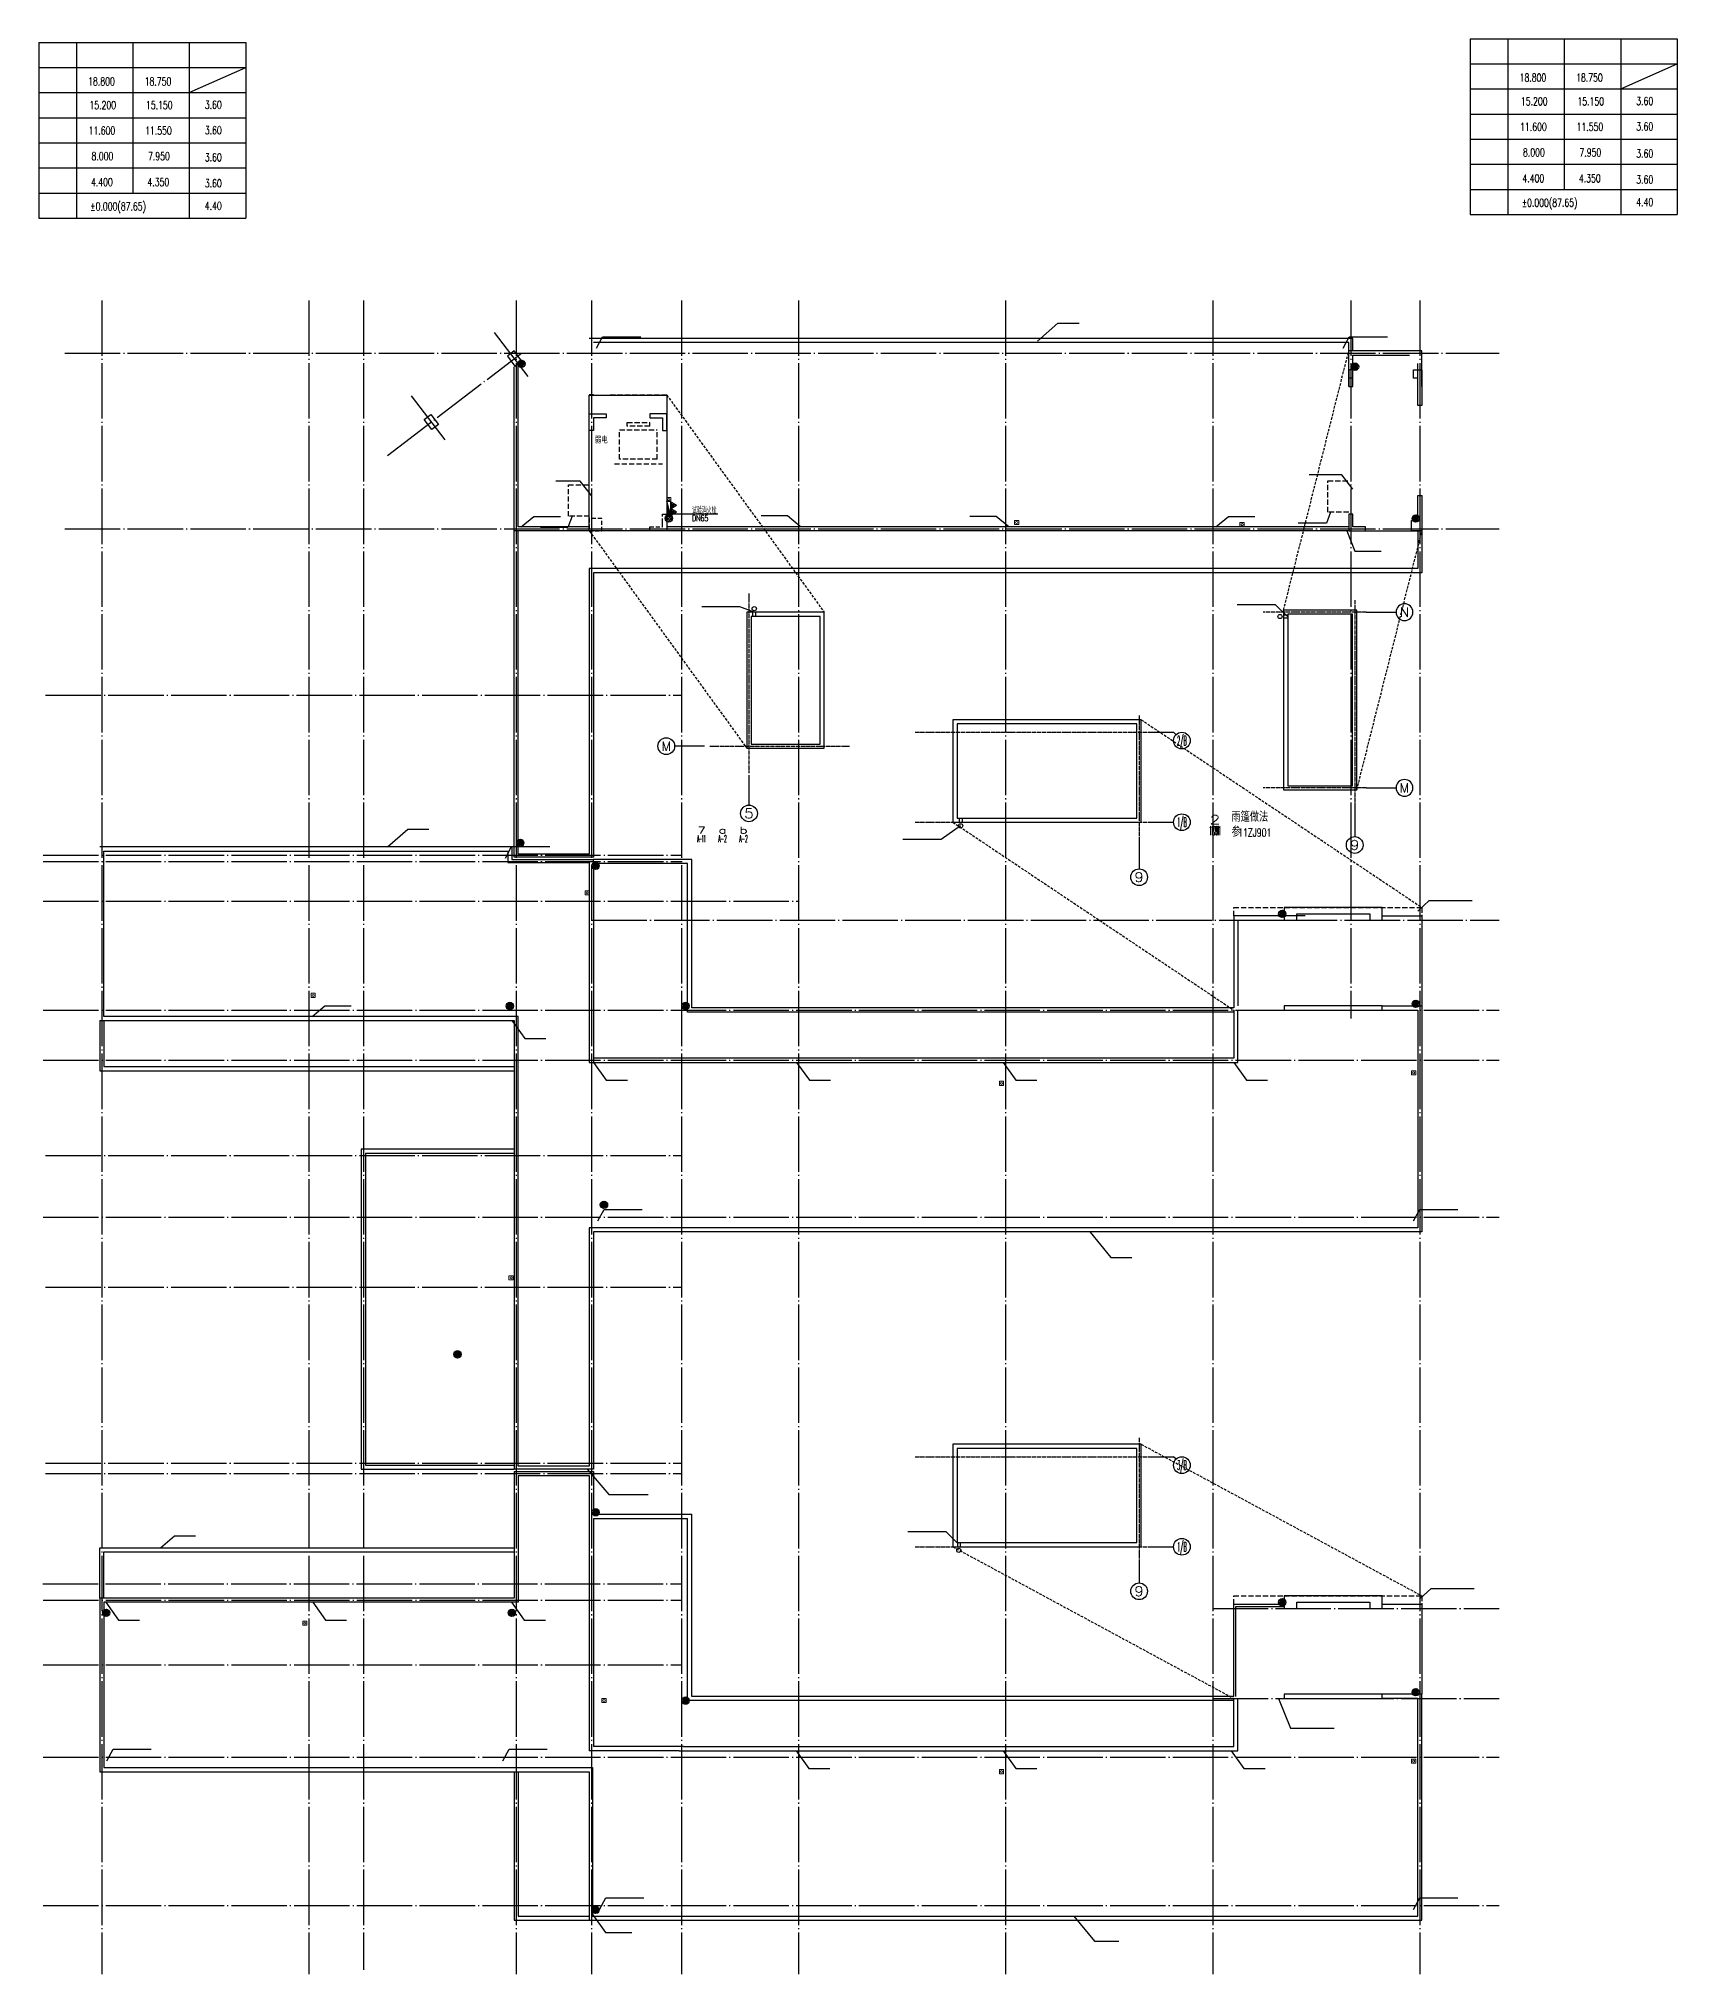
# Model space of a CAD drawing. Header units: millimetres. Extents: x 129492 to 2683129, y 513162 to 1188265.
# Drawn here: x 953273 to 1031595, y 541971 to 634480 of the extents above; entities that cross this region are included whole.
import ezdxf
from ezdxf.enums import TextEntityAlignment as Align

# ---------------------------------------------------------------- set-up
doc = ezdxf.new("R2010")
doc.units = ezdxf.units.MM
doc.header["$LTSCALE"] = 1000
for name, pattern in [('3#_t8$0$3#出屋面柱网$0$DASHED2', [9.525, 6.35, -3.175]), ('3#_t8$0$DASH', [0.35, 0.25, -0.1]), ('3#_t8$0$DOTE', [2.42, 2, -0.2, 0.02, -0.2]), ('3#_t8$0$HIDDEN2', [0.1875, 0.125, -0.0625]), ('GRID$1$CCDID0GLB00001', [30, 26.5, -1.5, 0.5, -1.5])]:
    doc.linetypes.add(name, pattern=pattern)
for name, color, linetype in [('3#_t8$0$3#出屋面柱网$0$COLS', 6, 'Continuous'), ('3#_t8$0$A-APRO', 11, 'Continuous'), ('3#_t8$0$A-HIDN', 8, '3#_t8$0$HIDDEN2'), ('3#_t8$0$A-HRAL', 104, 'Continuous'), ('3#_t8$0$A-OVER', 23, 'Continuous'), ('3#_t8$0$A-ROOF', 4, 'Continuous'), ('3#_t8$0$A-STRS-EVTR', 252, 'Continuous'), ('3#_t8$0$A-WALL', 4, 'Continuous'), ('3#_t8$0$AXIS_TEXT', 7, 'Continuous'), ('3#_t8$0$G-0-XREF', 252, 'Continuous'), ('3#_t8$0$G-ANNO-NOTE', 252, 'Continuous'), ('3#_t8$0$G-GRID', 252, '3#_t8$0$DOTE'), ('3#_t8$0$G-GRID-DIMS', 123, 'Continuous'), ('3#_t8$0$G-GRID-IDEN', 103, 'Continuous'), ('3#_t8$0$P-WAST-PIPE', 252, '3#_t8$0$CCDI_L_P_F'), ('3#_t8$0$PUB_STRM', 4, 'Continuous'), ('3#_t8$0$PUB_TEXT', 7, 'Continuous'), ('GRID$1$G-GRID', 252, 'GRID$1$CCDID0GLB00001')]:
    doc.layers.add(name, color=color, linetype=linetype)
doc.layers.add('3#_t8$0$3#消火栓$0$P-HUDR-MISC', color=252, linetype='Continuous', lineweight=25)
doc.layers.add('3#_t8$0$3#消火栓$0$P-HUDR-SILO', color=252, linetype='Continuous', lineweight=20)
doc.layers.add('3#_t8$0$SPACE', color=7, linetype='Continuous', plot=False)
doc.layers.get('0').off()
doc.layers.get('3#_t8$0$G-0-XREF').off()
doc.styles.add('3#_t8$0$3#消火栓$0$CCDI_T_G02', font='simplex.shx', dxfattribs={"width": 0.8, "bigfont": 'zjdz.shx'})
doc.styles.add('3#_t8$0$_TCH_AXIS', font='COMPLEX', dxfattribs={"bigfont": 'GBCBIG'})
doc.styles.add('3#_t8$0$_TCH_DIM', font='SIMPLEX', dxfattribs={"bigfont": 'GBCBIG'})
doc.styles.add('3#_t8$0$_TCH_LABEL', font='COMPLEX', dxfattribs={"bigfont": 'GBCBIG'})
doc.styles.add('3#_t8$0$CCDI_T_G01', font='arial.ttf')
doc.styles.add('3#_t8$0$CCDI_T_G02', font='simplex.shx', dxfattribs={"width": 0.8, "bigfont": 'zjdz.shx'})
doc.styles.add('3#_t8$0$COMPLEX', font='COMPLEX')
doc.linetypes.add('3#_t8$0$CCDI_L_P_F', pattern='A,50,["F",3#_t8$0$CCDI_T_G01,S=2,R=0,X=1.1,Y=-1],-4', length=54)

# ---------------------------------------------------------------- blocks, each defined once
blk = doc.blocks.new('3#_t8$0$cgb')
at = {"layer": '3#_t8$0$G-ANNO-NOTE', "ltscale": 5}
for p, q in [((0, 5600), (6600, 5600)), ((0, 5600), (0, 0)), ((1200, 5600), (1200, 0)), ((3000, 5600), (3000, 800)), ((4800, 5600), (4800, 0)), ((6600, 5600), (6600, 0)), ((0, 4800), (6600, 4800)), ((4800, 4000), (6600, 4800)), ((0, 4000), (6600, 4000)), ((0, 3200), (6600, 3200)), ((0, 2400), (6600, 2400)), ((0, 1600), (6600, 1600)), ((0, 800), (6600, 800)), ((0, 0), (6600, 0))]:
    blk.add_line(p, q, dxfattribs=at)
at = {"layer": '3#_t8$0$G-ANNO-NOTE', "color": 7, "style": '3#_t8$0$_TCH_DIM', "width": 0.705882}
for s, p in [('18.800', (1577, 4232)), ('18.750', (3377, 4232)), ('15.200', (1618, 3476)), ('15.150', (3418, 3476)), ('3.60', (5293, 3487)), ('11.600', (1592, 2665)), ('11.550', (3392, 2665)), ('3.60', (5293, 2675)), ('8.000', (1684, 1849)), ('7.950', (3484, 1849)), ('3.60', (5293, 1811)), ('4.400', (1666, 1023)), ('4.350', (3466, 1023)), ('3.60', (5293, 985)), ('%%P0.000(87.65)', (1644, 248)), ('4.40', (5293, 267))]:
    blk.add_text(s, height=255, dxfattribs=at).set_placement(p)
blk = doc.blocks.new('3#_t8$0$_AXISO')
blk.add_circle((0, 0), 0.5)
at = {"layer": '3#_t8$0$AXIS_TEXT', "style": '3#_t8$0$COMPLEX', "width": 1.041667}
blk.add_attdef('A', text='', height=0.56, dxfattribs=at).set_placement((-0.25, -0.28), (0.25, -0.28), align=Align.FIT)
blk = doc.blocks.new('3#_t8$0$3#出屋面柱网')
at = {"layer": '3#_t8$0$3#出屋面柱网$0$COLS', "ltscale": 0.03}
blk.add_lwpolyline([(28072, 80388), (28390, 80631), (28025, 81107), (27708, 80865)], close=True, dxfattribs=at)
for points in [[(68125, 79407), (68125, 80207), (67926, 80207), (67926, 79407), (68125, 79407)], [(71425, 79807), (71425, 78507), (71225, 78507), (71225, 79807), (71025, 79807), (71025, 80207), (71425, 80207), (71425, 79807)], [(23738, 77831), (24056, 78074), (24420, 77597), (24102, 77354), (23738, 77831)], [(32425, 77907), (31825, 77907), (31825, 77307), (31625, 77307), (31625, 78107), (32425, 78107), (32425, 77907)], [(34525, 77907), (35125, 77907), (35125, 77307), (35325, 77307), (35325, 78107), (34525, 78107), (34525, 77907)], [(71225, 73007), (71225, 74207), (71425, 74207), (71425, 72507), (70925, 72507), (70925, 73007), (71225, 73007)], [(67925, 72507), (68725, 72507), (68725, 72707), (68125, 72707), (68125, 72907), (68125, 73307), (67925, 73307), (67925, 72507)]]:
    blk.add_lwpolyline(points, dxfattribs=at)
at = {"layer": '3#_t8$0$3#出屋面柱网$0$COLS', "linetype": '3#_t8$0$3#出屋面柱网$0$DASHED2', "ltscale": 0.03}
blk.add_lwpolyline([(31625, 72507), (32225, 72507), (32225, 73107), (31625, 73107)], close=True, dxfattribs=at)
blk.add_lwpolyline([(35325, 72507), (34525, 72507), (34525, 72707), (35125, 72707), (35125, 72907), (35125, 73307), (35325, 73307), (35325, 72507)], dxfattribs=at)
at = {"layer": '3#_t8$0$3#出屋面柱网$0$COLS'}
for points in [[(64845, 54507), (64845, 54507), (64845, 54507), (64845, 53907), (65445, 53907), (65445, 54207), (68925, 54207), (68925, 53907), (69525, 53907), (69525, 54507), (64845, 54507)], [(64845, 49607), (69525, 49607), (69525, 49807), (69125, 49807), (69125, 49807), (64845, 49807), (64845, 49607)], [(64845, 21607), (64845, 21607), (64845, 21607), (64845, 21007), (65445, 21007), (65445, 21307), (68925, 21307), (68925, 21007), (69525, 21007), (69525, 21607), (64845, 21607)], [(64845, 16707), (69525, 16707), (69525, 16907), (69125, 16907), (69125, 16907), (64845, 16907), (64845, 16707)]]:
    blk.add_lwpolyline(points, dxfattribs=at)
blk = doc.blocks.new('3#_t8$0$3#消火栓$0$A$C7A4A6D2E')
at = {"ltscale": 0.1}
for p, q in [((200, 200), (0, 200)), ((0, 200), (0, 0)), ((200, 0), (0, 0)), ((200, 200), (200, 0))]:
    blk.add_line(p, q, dxfattribs=at)
blk.add_circle((100, 100), 50, dxfattribs=at)
blk = doc.blocks.new('3#_t8$0$3#消火栓$0$A$C5D304408')
at = {"layer": '3#_t8$0$3#消火栓$0$P-HUDR-MISC'}
blk.add_hatch(color=256, dxfattribs=at).paths.add_polyline_path([(25350, 24880), (25350, 25080), (25350, 25080), (24650, 24880)])
h = blk.add_hatch(dxfattribs=at)
h.set_pattern_fill('JIS_WOOD', color=256, scale=20, angle=90, style=0)
h.set_pattern_definition([(135, (24339.631, 24727.014), (10, 10), [])])
h.paths.add_polyline_path([(24881, 25139), (24881, 25230), (24790, 25230), (24790, 25139)])
h = blk.add_hatch(dxfattribs=at)
h.set_pattern_fill('JIS_WOOD', color=256, scale=20, angle=90, style=0)
h.set_pattern_definition([(135, (24660.631, 24727.014), (10, 10), [])])
h.paths.add_polyline_path([(25202, 25139), (25202, 25230), (25111, 25230), (25111, 25139)])
for p, q in [((25350, 25080), (24650, 24880)), ((24835, 25349), (24696, 25108)), ((24974, 25108), (24696, 25108)), ((24790, 25139), (24790, 25230)), ((24881, 25230), (24790, 25230)), ((24881, 25139), (24790, 25139)), ((24835, 25349), (24974, 25108)), ((24881, 25139), (24881, 25230)), ((25156, 25349), (25017, 25108)), ((25295, 25108), (25017, 25108)), ((25111, 25139), (25111, 25230)), ((25202, 25230), (25111, 25230)), ((25202, 25139), (25111, 25139)), ((25156, 25349), (25295, 25108)), ((25202, 25139), (25202, 25230))]:
    blk.add_line(p, q, dxfattribs=at)
blk.add_lwpolyline([(25350, 25080), (24650, 25080), (24650, 24880), (25350, 24880)], close=True, dxfattribs=at)
blk = doc.blocks.new('3#_t8$0$A$C7A4A6D2E')
at = {"ltscale": 0.1}
for p, q in [((200, 200), (0, 200)), ((0, 200), (0, 0)), ((200, 0), (0, 0)), ((200, 200), (200, 0))]:
    blk.add_line(p, q, dxfattribs=at)
blk.add_circle((100, 100), 50, dxfattribs=at)
blk = doc.blocks.new('3#_t8$0$通气帽1')
at = {"ltscale": 5}
for p, q in [((-8, 0), (-175, 167)), ((-170, 134), (41, 345)), ((91, 25), (-150, 266)), ((-126, 54), (121, 301)), ((152, 88), (-87, 327)), ((-49, 7), (168, 224)), ((174, 189), (14, 349)), ((95, 28), (147, 80))]:
    blk.add_line(p, q, dxfattribs=at)
blk.add_circle((0, 175), 175, dxfattribs=at)
blk = doc.blocks.new('GRID')
at = {"layer": 'GRID$1$G-GRID', "ltscale": 0.1}
for p, q in [((0, 76720), (0, -3284)), ((9900, 76720), (9900, -3284)), ((19800, 76720), (19800, -3284)), ((23400, 76720), (23400, -3284)), ((27700, 76720), (27700, -3284)), ((33300, 76720), (33300, -3284)), ((43200, 76720), (43200, -3284)), ((53100, 76720), (53100, -3284)), ((59700, 76720), (59700, 42400)), ((63000, 76720), (63000, -3284)), ((20380, 73081), (18722, 75250)), ((-1768, 74200), (66783, 74200)), ((13649, 69298), (20063, 74200)), ((16410, 70048), (14752, 72217)), ((-1768, 65800), (66783, 65800)), ((-2810, 50200), (27700, 50200)), ((-2810, 49900), (27700, 49900)), ((-2810, 48000), (33300, 48000)), ((23400, 47100), (66783, 47100)), ((-2810, 42800), (66783, 42800)), ((-2810, 40400), (66783, 40400)), ((-2810, 32900), (66783, 32900)), ((-2824, 15380), (27686, 15380)), ((-2810, 14600), (27700, 14600)), ((53100, 14200), (66783, 14200)), ((-2810, 11500), (27700, 11500)), ((53100, 9900), (66783, 9900)), ((-2810, 7100), (66783, 7100)), ((-2810, 0), (66783, 0))]:
    blk.add_line(p, q, dxfattribs=at)
for points in [[(12500, 76720), (12500, -3068)], [(-2693, 57850), (27700, 57850)], [(-2693, 35850), (27700, 35850)], [(-2693, 29550), (27700, 29550)], [(-2693, 21150), (27700, 21150)], [(-2693, 20650), (27700, 20650)]]:
    blk.add_lwpolyline(points, dxfattribs=at)

msp = doc.modelspace()

# ---------------------------------------------------------------- linework, layer by layer
at = {"layer": '3#_t8$0$3#消火栓$0$P-HUDR-MISC'}
msp.add_line((983532, 611779), (985733, 611779), dxfattribs=at)
at = {"layer": '3#_t8$0$A-HIDN'}
for p, q in [((1012776, 607173), (1015892, 619555)), ((983292, 617455), (990823, 607067)), ((979592, 610955), (987123, 600567)), ((1016276, 598573), (1019392, 610955)), ((1005970, 601933), (1019392, 592955)), ((996970, 597033), (1010392, 588055)), ((1005970, 567304), (1019392, 560055)), ((996970, 562404), (1010392, 555155))]:
    msp.add_line(p, q, dxfattribs=at)
at = {"layer": '3#_t8$0$A-HRAL', "ltscale": 5}
for p, q in [((984092, 595255), (984092, 595255)), ((1013812, 592555), (1010392, 592555)), ((1010392, 592555), (1010392, 588155)), ((1010592, 592355), (1013812, 592355)), ((1010592, 592355), (1010592, 588255)), ((984092, 563955), (984092, 563955)), ((1010392, 555255), (1010392, 559655)), ((1010392, 559655), (1012812, 559655)), ((1010492, 555255), (1010492, 559555)), ((1010492, 559555), (1012812, 559555))]:
    msp.add_line(p, q, dxfattribs=at)
for points in [[(1019392, 617855), (1019392, 619555), (1015892, 619555)], [(1016092, 619355), (1018792, 619355)], [(1019192, 617855), (1019192, 618955)], [(1017492, 592555), (1019292, 592555), (1019392, 592555), (1019392, 588155)], [(1017492, 559655), (1019292, 559655), (1019392, 559655), (1019392, 555355)]]:
    msp.add_lwpolyline(points, dxfattribs=at)
at = {"layer": '3#_t8$0$A-OVER', "linetype": '3#_t8$0$DASH'}
for points in [[(1010392, 592555), (1010392, 592955), (1019392, 592955), (1019392, 592555)], [(1010392, 559655), (1010392, 560055), (1012812, 560055), (1019392, 560055), (1019392, 559655)]]:
    msp.add_lwpolyline(points, dxfattribs=at)
at = {"layer": '3#_t8$0$A-ROOF', "ltscale": 5}
for p, q in [((1016092, 620155), (979592, 620155)), ((1015892, 619955), (979792, 619955)), ((1015892, 617855), (1015892, 619955)), ((1016092, 619555), (1016092, 620155)), ((976192, 611155), (976192, 618953)), ((1016092, 617855), (1016092, 619355)), ((975992, 595355), (975992, 618800)), ((979592, 610955), (975992, 610955)), ((979592, 611155), (976192, 611155)), ((976192, 595505), (976192, 610955)), ((1015892, 611155), (983292, 611155)), ((1015892, 610955), (983292, 610955)), ((1016092, 610955), (1019392, 610955)), ((1019192, 610955), (1019192, 609155)), ((1019392, 610955), (1019392, 608955)), ((1019392, 610955), (1019392, 608955)), ((1019192, 609155), (979592, 609155)), ((979592, 609155), (979592, 595855)), ((1019392, 608955), (979792, 608955)), ((979792, 608955), (979792, 595855)), ((975892, 595855), (956192, 595855)), ((975892, 595855), (975892, 595255)), ((979592, 596315), (979592, 595505)), ((979792, 596515), (979792, 595355)), ((975892, 595255), (979792, 595255)), ((979792, 595355), (975992, 595355)), ((979592, 595505), (976192, 595505)), ((979792, 595055), (979792, 595255)), ((956192, 587555), (975992, 587555)), ((975992, 587555), (975992, 581405)), ((1010392, 588055), (1010392, 585755)), ((1017492, 588255), (1019392, 588255)), ((1017492, 588055), (1019192, 588055)), ((1019392, 588255), (1019392, 577455)), ((984092, 585755), (979792, 585755)), ((1010392, 585755), (984092, 585755)), ((975992, 581405), (968692, 581405)), ((968692, 581405), (968692, 566105)), ((975992, 581205), (968892, 581205)), ((968892, 581205), (968892, 566305)), ((1019392, 577455), (979792, 577455)), ((979792, 577455), (979792, 566105)), ((980405, 577455), (980405, 577455)), ((1019392, 577455), (1019392, 577455)), ((968892, 566305), (975992, 566305)), ((968692, 566105), (975992, 566105)), ((979792, 566105), (975992, 566105)), ((975992, 566005), (975992, 559955)), ((975992, 566005), (979792, 566005)), ((976192, 565805), (979592, 565805)), ((976192, 565805), (976192, 559755)), ((979592, 565805), (979592, 563755)), ((979792, 566005), (979792, 563955)), ((979592, 563755), (979592, 552655)), ((979792, 563955), (984492, 563955)), ((979792, 563955), (984492, 563955)), ((979792, 563755), (984292, 563755)), ((979792, 563755), (979792, 552855)), ((984492, 563955), (984492, 563955)), ((975992, 559955), (956192, 559955)), ((956192, 559955), (956192, 551655)), ((956392, 559755), (956392, 551855)), ((976192, 559755), (956392, 559755)), ((1010392, 552855), (1010392, 555155)), ((1010592, 552655), (1010592, 555155)), ((1019392, 555355), (1017492, 555355)), ((1019192, 555155), (1017492, 555155)), ((1019192, 544755), (1019192, 555155)), ((1019392, 544555), (1019392, 555355)), ((983892, 552655), (979592, 552655)), ((984092, 552855), (979792, 552855)), ((983892, 552655), (1010592, 552655)), ((984092, 552855), (1010392, 552855)), ((956192, 551655), (979592, 551655)), ((956392, 551855), (979742, 551855)), ((975992, 551655), (975992, 544555)), ((976192, 551655), (976192, 544755)), ((979592, 551655), (979592, 544555)), ((979742, 551855), (979742, 544755)), ((975992, 544555), (1019392, 544555)), ((976192, 544755), (979592, 544755)), ((979742, 544755), (1019192, 544755)), ((1019392, 544555), (1019392, 544555))]:
    msp.add_line(p, q, dxfattribs=at)
for points in [[(990823, 607067), (987123, 607067), (987123, 600567), (990823, 600567)], [(990623, 606867), (987323, 606867), (987323, 600767), (990623, 600767)], [(1012776, 598573), (1016276, 598573), (1016276, 607173), (1012776, 607173)], [(1012976, 598773), (1016076, 598773), (1016076, 606973), (1012976, 606973)], [(996970, 597033), (1005970, 597033), (1005970, 601933), (996970, 601933)], [(997170, 597233), (1005770, 597233), (1005770, 601733), (997170, 601733)], [(996970, 562404), (1005970, 562404), (1005970, 567304), (996970, 567304)], [(997170, 562604), (1005770, 562604), (1005770, 567104), (997170, 567104)]]:
    msp.add_lwpolyline(points, close=True, dxfattribs=at)
for points in [[(1019192, 588055), (1019192, 577655), (979592, 577655), (979592, 566255), (976192, 566255), (976192, 587755), (956392, 587755), (956392, 595655), (975692, 595655), (975692, 595105), (979592, 595105), (979592, 585555), (983892, 585555), (1010592, 585555), (1010592, 588055)], [(1010392, 588155), (984492, 588155), (984492, 595255), (979792, 595255)], [(1010392, 587955), (984292, 587955), (984292, 595055), (979792, 595055), (979792, 585555)], [(956192, 587555), (956192, 585155), (975992, 585155), (975992, 566105)], [(956392, 587555), (956392, 585355), (975992, 585355)], [(1010392, 555055), (984292, 555055), (984292, 563755)], [(1010392, 555255), (984492, 555255), (984492, 563955)], [(956192, 559955), (956192, 562355), (975992, 562355)], [(956392, 559955), (956392, 562155), (975992, 562155)]]:
    msp.add_lwpolyline(points, dxfattribs=at)
at = {"layer": '3#_t8$0$A-STRS-EVTR', "linetype": '3#_t8$0$DASH'}
for p, q in [((981402, 615955), (981402, 616130)), ((981402, 616130), (982482, 616130)), ((982482, 615955), (982482, 616130)), ((981042, 614380), (981042, 615780)), ((981042, 615780), (982842, 615780)), ((982482, 615955), (981402, 615955)), ((982842, 614380), (982842, 615780)), ((982842, 614380), (981042, 614380))]:
    msp.add_line(p, q, dxfattribs=at)
for points in [[(980592, 617455), (983292, 617455), (983292, 616555)], [(980792, 614155), (983092, 614155)]]:
    msp.add_lwpolyline(points, dxfattribs=at)
at = {"layer": '3#_t8$0$A-WALL'}
for p, q in [((1016092, 618255), (1015892, 618255)), ((979792, 617455), (979592, 617455))]:
    msp.add_line(p, q, dxfattribs=at)
at = {"layer": '3#_t8$0$G-ANNO-NOTE'}
for points in [[(1001016, 620028), (1001991, 620881), (1002998, 620881)], [(979934, 619682), (980225, 620234), (982054, 620234)], [(1015618, 619682), (1015908, 620234), (1017738, 620234)], [(979692, 612642), (979161, 613333), (977994, 613333)], [(1016092, 612948), (1015561, 613639), (1013994, 613639)], [(976337, 611150), (976947, 611648), (978210, 611648)], [(978768, 611655), (978570, 611125), (977256, 611125)], [(989675, 611173), (989066, 611671), (987802, 611671)], [(999647, 611150), (999038, 611648), (997774, 611648)], [(1009537, 611150), (1010147, 611648), (1011410, 611648)], [(1015023, 611855), (1014825, 611325), (1013470, 611325)], [(1015796, 610955), (1016183, 609980), (1017446, 609980)], [(987475, 607067), (986792, 607319), (984962, 607319)], [(1012976, 606845), (1012390, 607425), (1010560, 607425)], [(969944, 595855), (970919, 596708), (971926, 596708)], [(997339, 596863), (996406, 596211), (994576, 596211)], [(975579, 595319), (975869, 595870), (977699, 595870)], [(1019192, 592787), (1019728, 593291), (1021793, 593291)], [(966337, 587755), (966947, 588253), (968210, 588253)], [(975892, 587555), (976502, 586701), (977509, 586701)], [(979792, 585555), (980402, 584701), (981409, 584701)], [(989500, 585555), (990109, 584701), (991116, 584701)], [(999374, 585555), (999983, 584701), (1000990, 584701)], [(1010392, 585555), (1011002, 584701), (1012009, 584701)], [(980005, 577975), (980295, 578527), (982125, 578527)], [(1018992, 577975), (1019282, 578527), (1021112, 578527)], [(1003534, 577434), (1004517, 576234), (1005524, 576234)], [(979486, 566105), (980521, 564899), (982412, 564899)], [(959094, 562355), (959764, 562924), (960771, 562924)], [(997228, 562542), (996642, 563121), (994812, 563121)], [(956474, 559755), (957083, 558901), (958090, 558901)], [(966374, 559755), (966983, 558901), (967990, 558901)], [(975874, 559755), (976483, 558901), (977490, 558901)], [(1019292, 559913), (1019828, 560417), (1021893, 560417)], [(1012537, 555155), (1013107, 553737), (1015187, 553737)], [(956534, 552179), (956825, 552730), (958654, 552730)], [(975463, 552177), (975753, 552729), (977583, 552729)], [(989474, 552655), (990083, 551801), (991090, 551801)], [(999374, 552655), (999983, 551801), (1000990, 551801)], [(1010274, 552655), (1010883, 551801), (1011890, 551801)], [(980085, 545075), (980375, 545627), (982205, 545627)], [(1018992, 545075), (1019282, 545627), (1021112, 545627)], [(979753, 544815), (980363, 543961), (981621, 543961)], [(1002749, 544755), (1003732, 543555), (1004896, 543555)]]:
    msp.add_lwpolyline(points, dxfattribs=at)
at = {"layer": '3#_t8$0$G-ANNO-NOTE', "linetype": '3#_t8$0$DASH'}
for points in [[(1015892, 611855), (1014892, 611855), (1014892, 613355), (1015892, 613355)], [(979592, 611655), (978592, 611655), (978592, 613155), (979592, 613155)]]:
    msp.add_lwpolyline(points, dxfattribs=at)
at = {"layer": '3#_t8$0$G-GRID', "ltscale": 0.1}
for p, q in [((987223, 607970), (987223, 599383)), ((1016722, 607073), (1011796, 607073)), ((1016176, 607649), (1016176, 597773)), ((995170, 601333), (1006408, 601333)), ((1005870, 602133), (1005870, 596233)), ((985347, 600667), (992034, 600667)), ((1016722, 598673), (1011796, 598673)), ((995170, 597033), (1006408, 597033)), ((1005870, 567604), (1005870, 561704)), ((995170, 566704), (1006408, 566704)), ((995170, 562404), (1006408, 562404))]:
    msp.add_line(p, q, dxfattribs=at)
at = {"layer": '3#_t8$0$G-GRID-DIMS'}
for p, q in [((1016722, 607073), (1018155, 607073)), ((1006408, 601333), (1007517, 601333)), ((1007635, 601216), (1007517, 601333)), ((985104, 600667), (983671, 600667)), ((987223, 599288), (987223, 597855)), ((1016722, 598673), (1018155, 598673)), ((1016176, 597777), (1016176, 596344)), ((1006408, 597033), (1007517, 597033)), ((1005870, 596238), (1005870, 594805)), ((1006408, 566704), (1007517, 566704)), ((1007635, 566587), (1007517, 566704)), ((1005870, 561709), (1005870, 560676)), ((1006408, 562404), (1007517, 562404))]:
    msp.add_line(p, q, dxfattribs=at)
at = {"layer": '3#_t8$0$PUB_STRM', "linetype": '3#_t8$0$DASH', "ltscale": 5}
for p, q in [((987405, 606867), (987405, 607067)), ((987545, 606867), (987545, 607067)), ((1012976, 606932), (1012776, 606932)), ((1012976, 606792), (1012776, 606792)), ((997269, 597233), (997269, 597033)), ((997409, 597233), (997409, 597033)), ((997183, 562604), (997183, 562404)), ((997323, 562604), (997323, 562404))]:
    msp.add_line(p, q, dxfattribs=at)
at = {"layer": '3#_t8$0$PUB_STRM'}
for centre in [(987475, 607237), (1012606, 606862), (997339, 596863), (997253, 562234)]:
    msp.add_circle(centre, 100, dxfattribs=at)
at = {"layer": '3#_t8$0$SPACE', "ltscale": 5}
msp.add_lwpolyline([(979592, 617445), (983292, 617445), (983292, 610955), (979592, 610955)], close=True, dxfattribs=at)

# ---------------------------------------------------------------- block references
at = {"layer": '3#_t8$0$3#消火栓$0$P-HUDR-MISC', "lineweight": 25, "ltscale": 0.1, "rotation": 270.0000420950428}
msp.add_blockref('3#_t8$0$3#消火栓$0$A$C5D304408', (958412, 637005), dxfattribs=at)
at = {"layer": '3#_t8$0$3#消火栓$0$P-HUDR-SILO', "ltscale": 0.1, "rotation": 270}
for p in [(983292, 612555), (999917, 611455), (1010692, 611355), (966292, 588855), (999192, 584655), (1018892, 585155), (975752, 575355), (965892, 558855), (980192, 555155), (999192, 551755), (1018892, 552255)]:
    msp.add_blockref('3#_t8$0$3#消火栓$0$A$C7A4A6D2E', p, dxfattribs=at)
at = {"layer": '3#_t8$0$3#消火栓$0$P-HUDR-SILO', "ltscale": 0.1}
msp.add_blockref('3#_t8$0$3#消火栓$0$A$C7A4A6D2E', (979392, 593555), dxfattribs=at)
at = {"layer": '3#_t8$0$A-APRO', "xscale": 1.5, "yscale": 1.5, "zscale": 1.5}
for p in [(953273, 625901), (1021695, 626080)]:
    msp.add_blockref('3#_t8$0$cgb', p, dxfattribs=at)
at = {"layer": '3#_t8$0$G-0-XREF', "ltscale": 5}
for name, p in [('GRID', (956292, 545255)), ('3#_t8$0$3#出屋面柱网', (947967, 538448))]:
    msp.add_blockref(name, p, dxfattribs=at)
at = {"layer": '3#_t8$0$G-GRID-DIMS'}
ref = msp.add_blockref('3#_t8$0$_AXISO', (1018555, 607073), dxfattribs=dict(at, xscale=-800, yscale=800, zscale=800))
ref.add_attrib('A', 'N', dxfattribs={"layer": '3#_t8$0$G-GRID-IDEN', "height": 453, "style": '3#_t8$0$_TCH_AXIS', "width": 1.105263}).set_placement((1018329, 606846), (1018781, 606846), align=Align.FIT)
ref = msp.add_blockref('3#_t8$0$_AXISO', (1007917, 600933), dxfattribs=dict(at, xscale=800, yscale=800, zscale=800))
ref.add_attrib('A', '2/B', dxfattribs={"layer": '3#_t8$0$G-GRID-IDEN', "height": 452.5, "style": '3#_t8$0$_TCH_AXIS', "width": 0.355932}).set_placement((1007691, 600707), (1008144, 600707), align=Align.FIT)
ref = msp.add_blockref('3#_t8$0$_AXISO', (983271, 600667), dxfattribs=dict(at, xscale=800, yscale=800, zscale=800))
ref.add_attrib('A', 'M', dxfattribs={"layer": '3#_t8$0$G-GRID-IDEN', "height": 453, "style": '3#_t8$0$_TCH_AXIS'}).set_placement((983044, 600441), (983497, 600441), align=Align.FIT)
ref = msp.add_blockref('3#_t8$0$_AXISO', (1018555, 598673), dxfattribs=dict(at, xscale=-800, yscale=800, zscale=800))
ref.add_attrib('A', 'M', dxfattribs={"layer": '3#_t8$0$G-GRID-IDEN', "height": 453, "style": '3#_t8$0$_TCH_AXIS'}).set_placement((1018329, 598446), (1018781, 598446), align=Align.FIT)
ref = msp.add_blockref('3#_t8$0$_AXISO', (987223, 597455), dxfattribs=dict(at, xscale=800, yscale=800, zscale=800))
ref.add_attrib('A', '5', dxfattribs={"layer": '3#_t8$0$G-GRID-IDEN', "height": 453, "style": '3#_t8$0$_TCH_AXIS', "width": 1.5}).set_placement((986997, 597228), (987450, 597228), align=Align.FIT)
ref = msp.add_blockref('3#_t8$0$_AXISO', (1007917, 597033), dxfattribs=dict(at, xscale=800, yscale=800, zscale=800))
ref.add_attrib('A', '1/B', dxfattribs={"layer": '3#_t8$0$G-GRID-IDEN', "height": 452.5, "style": '3#_t8$0$_TCH_AXIS', "width": 0.388889}).set_placement((1007691, 596807), (1008144, 596807), align=Align.FIT)
ref = msp.add_blockref('3#_t8$0$_AXISO', (1016176, 595944), dxfattribs=dict(at, xscale=800, yscale=800, zscale=800))
ref.add_attrib('A', '9', dxfattribs={"layer": '3#_t8$0$G-GRID-IDEN', "height": 453, "style": '3#_t8$0$_TCH_AXIS', "width": 1.5}).set_placement((1015950, 595718), (1016403, 595718), align=Align.FIT)
ref = msp.add_blockref('3#_t8$0$_AXISO', (1005870, 594405), dxfattribs=dict(at, xscale=800, yscale=800, zscale=800))
ref.add_attrib('A', '9', dxfattribs={"layer": '3#_t8$0$G-GRID-IDEN', "height": 453, "style": '3#_t8$0$_TCH_AXIS', "width": 1.5}).set_placement((1005644, 594179), (1006097, 594179), align=Align.FIT)
ref = msp.add_blockref('3#_t8$0$_AXISO', (1007917, 566304), dxfattribs=dict(at, xscale=800, yscale=800, zscale=800))
ref.add_attrib('A', '3/B', dxfattribs={"layer": '3#_t8$0$G-GRID-IDEN', "height": 452.5, "style": '3#_t8$0$_TCH_AXIS', "width": 0.362069}).set_placement((1007691, 566078), (1008144, 566078), align=Align.FIT)
ref = msp.add_blockref('3#_t8$0$_AXISO', (1007917, 562404), dxfattribs=dict(at, xscale=800, yscale=800, zscale=800))
ref.add_attrib('A', '1/B', dxfattribs={"layer": '3#_t8$0$G-GRID-IDEN', "height": 452.5, "style": '3#_t8$0$_TCH_AXIS', "width": 0.388889}).set_placement((1007691, 562178), (1008144, 562178), align=Align.FIT)
ref = msp.add_blockref('3#_t8$0$_AXISO', (1005870, 560276), dxfattribs=dict(at, xscale=800, yscale=800, zscale=800))
ref.add_attrib('A', '9', dxfattribs={"layer": '3#_t8$0$G-GRID-IDEN', "height": 453, "style": '3#_t8$0$_TCH_AXIS', "width": 1.5}).set_placement((1005644, 560050), (1006097, 560050), align=Align.FIT)
at = {"layer": '3#_t8$0$P-WAST-PIPE'}
for name, p in [('3#_t8$0$通气帽1', (976345, 618769)), ('3#_t8$0$通气帽1', (1016192, 618630)), ('3#_t8$0$A$C7A4A6D2E', (1016092, 618705)), ('3#_t8$0$通气帽1', (983392, 611380)), ('3#_t8$0$通气帽1', (1019092, 611375)), ('3#_t8$0$A$C7A4A6D2E', (1018992, 611455)), ('3#_t8$0$通气帽1', (976292, 595875)), ('3#_t8$0$A$C7A4A6D2E', (976192, 595955)), ('3#_t8$0$通气帽1', (979892, 594775)), ('3#_t8$0$A$C7A4A6D2E', (979792, 594855)), ('3#_t8$0$通气帽1', (1012712, 592475)), ('3#_t8$0$A$C7A4A6D2E', (1012612, 592555)), ('3#_t8$0$通气帽1', (975792, 588075)), ('3#_t8$0$A$C7A4A6D2E', (975692, 588155)), ('3#_t8$0$通气帽1', (984192, 588075)), ('3#_t8$0$A$C7A4A6D2E', (984092, 588155)), ('3#_t8$0$通气帽1', (1019092, 588175)), ('3#_t8$0$A$C7A4A6D2E', (1018992, 588255)), ('3#_t8$0$通气帽1', (980292, 578575)), ('3#_t8$0$A$C7A4A6D2E', (980192, 578655)), ('3#_t8$0$通气帽1', (973292, 571425)), ('3#_t8$0$A$C7A4A6D2E', (973192, 571505)), ('3#_t8$0$通气帽1', (979892, 563875)), ('3#_t8$0$A$C7A4A6D2E', (979792, 563955)), ('3#_t8$0$通气帽1', (1012712, 559575)), ('3#_t8$0$A$C7A4A6D2E', (1012612, 559655)), ('3#_t8$0$通气帽1', (956492, 559075)), ('3#_t8$0$A$C7A4A6D2E', (956392, 559155)), ('3#_t8$0$通气帽1', (975892, 559075)), ('3#_t8$0$A$C7A4A6D2E', (975792, 559155)), ('3#_t8$0$通气帽1', (984192, 554875)), ('3#_t8$0$A$C7A4A6D2E', (984092, 554955)), ('3#_t8$0$通气帽1', (1019092, 555275)), ('3#_t8$0$A$C7A4A6D2E', (1018992, 555355)), ('3#_t8$0$通气帽1', (979892, 544875)), ('3#_t8$0$A$C7A4A6D2E', (979792, 544955))]:
    msp.add_blockref(name, p, dxfattribs=at)
at = {"layer": '3#_t8$0$P-WAST-PIPE', "rotation": 37.38732216597286}
msp.add_blockref('3#_t8$0$A$C7A4A6D2E', (976326, 618803), dxfattribs=at)

# ---------------------------------------------------------------- texts
at = {"layer": '3#_t8$0$3#消火栓$0$P-HUDR-MISC', "ltscale": 0.1, "style": '3#_t8$0$3#消火栓$0$CCDI_T_G02', "width": 0.6}
for s, p in [('试验消火栓', (984502, 611779)), ('DN65', (984502, 611416))]:
    msp.add_text(s, height=300, dxfattribs=at).set_placement(p)
at = {"layer": '3#_t8$0$G-ANNO-NOTE', "style": '3#_t8$0$CCDI_T_G02', "width": 0.8}
msp.add_text('弱电', height=300, dxfattribs=at).set_placement((979846, 615140))
at = {"layer": '3#_t8$0$PUB_TEXT', "style": '3#_t8$0$_TCH_LABEL'}
for s, height, width, p, p2 in [('7', 322, 1.875, (984759, 596489), (985161, 596489)), ('a', 322, 1.75, (985759, 596489), (986161, 596489)), ('b', 322, 1.640625, (986759, 596489), (987161, 596489)), ('11ZJ901', 418.6, 0.230263, (1009236, 596422), (1009759, 596422)), ('2', 419, 1.875, (1009236, 596945), (1009759, 596945)), ('A-11', 322, 0.369718, (984759, 596086), (985161, 596086)), ('A-2', 322, 0.430328, (985759, 596086), (986161, 596086)), ('A-2', 322, 0.430328, (986759, 596086), (987161, 596086))]:
    msp.add_text(s, height=height, dxfattribs=dict(at, width=width)).set_placement(p, p2, align=Align.FIT)
at = {"layer": '3#_t8$0$PUB_TEXT', "style": '3#_t8$0$_TCH_DIM'}
for s, height, p in [('参', 439, (1010284, 596345)), ('雨篷做法', 438.9, (1010284, 597058))]:
    msp.add_text(s, height=height, dxfattribs=at).set_placement(p)
at = {"layer": '3#_t8$0$PUB_TEXT', "style": '3#_t8$0$_TCH_DIM', "width": 0.705882}
msp.add_text('11ZJ901', height=386.8, dxfattribs=at).set_placement((1010603, 596345))

doc.saveas('drawing.dxf')
